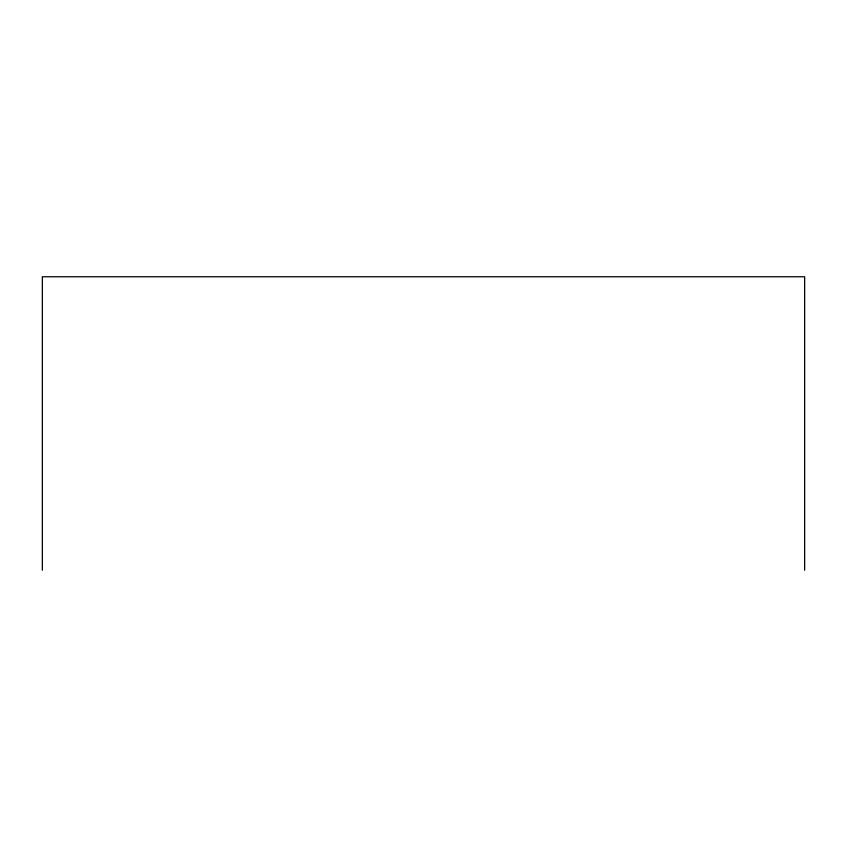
<?xml version="1.0" encoding="UTF-8"?>
<svg xmlns="http://www.w3.org/2000/svg" width="847" height="847" viewBox="0 0 847 847"><rect width="100%" height="100%" fill="white"/><g stroke="black" fill="none" stroke-linecap="round" stroke-linejoin="round"><path stroke-width="1.27" d="M804.65 570.243L804.65 276.757L42.35 276.757L42.35 570.243"/></g></svg>
